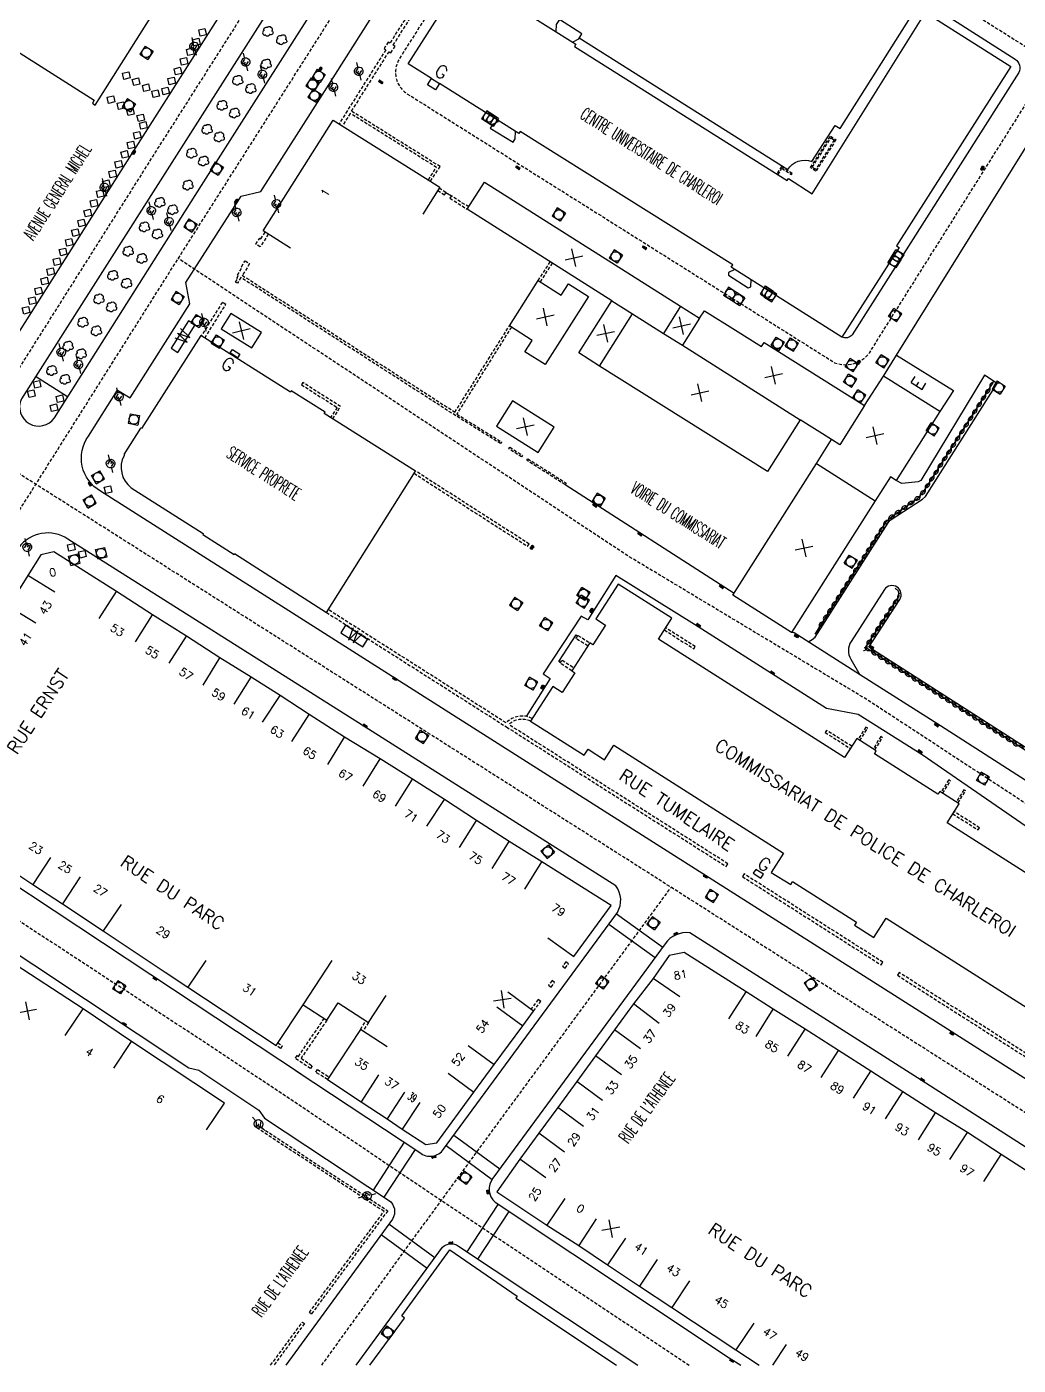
# Model space of a CAD drawing. Header units: millimetres. Extents: x 155000 to 156001, y 122000 to 123001.
# Drawn here: x 155752.4 to 155907.1, y 122000 to 122209 of the extents above; entities that cross this region are included whole.
import ezdxf
from ezdxf.enums import TextEntityAlignment as Align

# ---------------------------------------------------------------- set-up
doc = ezdxf.new("R2010")
doc.units = ezdxf.units.MM
doc.linetypes.add('DASHED', pattern=[0.75, 0.5, -0.25])
doc.layers.get('0').update_dxf_attribs({"linetype": 'CONTINUOUS'})
for name, color, linetype in [('W0001', 6, 'DASHED'), ('W0008', 7, 'CONTINUOUS'), ('W0100', 7, 'CONTINUOUS'), ('W0112', 1, 'DASHED'), ('W0300', 7, 'CONTINUOUS'), ('W0310', 3, 'CONTINUOUS'), ('W0334', 7, 'CONTINUOUS'), ('W0400', 7, 'CONTINUOUS'), ('W0420', 7, 'CONTINUOUS'), ('W0471', 7, 'CONTINUOUS'), ('W0984', 7, 'CONTINUOUS'), ('W0989', 7, 'CONTINUOUS'), ('W0991', 7, 'CONTINUOUS'), ('W1102', 7, 'CONTINUOUS')]:
    doc.layers.add(name, color=color, linetype=linetype)
doc.styles.get("Standard").update_dxf_attribs({"font": 'romans.shx', "width": 0.85})

# ---------------------------------------------------------------- blocks, each defined once
blk = doc.blocks.new('T471')
for p, q in [((-0.333334, 0.333334), (-0.333334, -0.333334)), ((-0.333334, 0.333334), (0.333334, 0.333334)), ((-0.333334, 0), (0, 0)), ((0.500001, 0.500001), (1.000002, 1.000002)), ((-0.500001, -0.500001), (-1.000002, -1.000002)), ((-0.333334, -0.333334), (0.333334, -0.333334))]:
    blk.add_line(p, q)
blk.add_ellipse((0, 0), major_axis=(0.471405, 0.471405), ratio=1, start_param=5.4977871438, end_param=11.780972451)
blk = doc.blocks.new('T400')
for p, q in [((-0.15, 0.3), (0.15, 0.3)), ((-0.15, -0.25), (-0.15, 0.3)), ((-0.15, 0.15), (0.15, 0.15)), ((-0.15, 0), (0.15, 0)), ((0.15, 0.3), (0.15, -0.25)), ((-0.15, -0.15), (0.15, -0.15)), ((-0.15, -0.25), (-0.15, -0.3)), ((-0.15, -0.3), (0.15, -0.3)), ((0.15, -0.3), (0.15, -0.25))]:
    blk.add_line(p, q)
blk = doc.blocks.new('T420')
for p, q in [((0.75, 0.75), (-0.75, 0.75)), ((-0.75, 0.75), (-0.75, -0.75)), ((0.75, 0.75), (0.75, -0.75)), ((0.75, -0.75), (-0.75, -0.75))]:
    blk.add_line(p, q)
blk.add_ellipse((0, 0), major_axis=(-0.53, 0.53), ratio=1, start_param=3.926991, end_param=10.210176)
blk = doc.blocks.new('t112o')
at = {"color": 0, "linetype": 'Continuous'}
for p, q in [((-0.5, 0.5), (0.5, 0.5)), ((-0.5, -0.5), (-0.5, 0.5)), ((0.5, 0.5), (0.5, -0.5)), ((0.5, -0.5), (-0.5, -0.5))]:
    blk.add_line(p, q, dxfattribs=at)
blk = doc.blocks.new('t991o')
at = {"color": 0, "linetype": 'Continuous'}
for p, q in [((-1, 1), (1, -1)), ((-1, -1), (1, 1))]:
    blk.add_line(p, q, dxfattribs=at)
blk = doc.blocks.new('t310o')
at = {"color": 0, "linetype": 'Continuous'}
for centre, start, end in [((-0.5, 0.38), 216.8699, 323.1304), ((0.5, -0.37), 36.8699, 143.1303)]:
    blk.add_arc(centre, 0.625, start, end, dxfattribs=at)
blk = doc.blocks.new('T300')
for p, q in [((-0.8, 0.51), (-0.86, 0.34)), ((-0.86, 0.34), (-0.86, 0.17)), ((-0.86, 0.17), (-0.74, 0.06)), ((-0.69, 0.63), (-0.8, 0.51)), ((-0.8, -0.06), (-0.74, 0.06)), ((-0.74, 0.06), (-0.69, 0.11)), ((-0.57, 0.69), (-0.69, 0.63)), ((-0.46, 0.69), (-0.57, 0.69)), ((-0.29, 0.63), (-0.46, 0.69)), ((-0.29, 0.63), (-0.17, 0.74)), ((-0.23, 0.57), (-0.29, 0.63)), ((-0.17, 0.74), (-0.06, 0.8)), ((-0.06, 0.8), (0.06, 0.8)), ((0.06, 0.8), (0.23, 0.74)), ((0.23, 0.74), (0.34, 0.63)), ((0.34, 0.63), (0.4, 0.51)), ((0.46, 0.46), (0.34, 0.46)), ((0.4, 0.51), (0.4, 0.46)), ((0.57, 0.4), (0.46, 0.46)), ((0.57, 0.4), (0.69, 0.29)), ((0.69, 0.29), (0.74, 0.17)), ((0.74, 0.06), (0.69, -0.17)), ((0.74, 0.17), (0.74, 0.06)), ((-0.8, -0.17), (-0.8, -0.06)), ((-0.8, -0.23), (-0.8, -0.17)), ((-0.74, -0.34), (-0.8, -0.23)), ((-0.69, -0.4), (-0.74, -0.34)), ((-0.51, -0.46), (-0.69, -0.4)), ((-0.4, -0.46), (-0.51, -0.46)), ((-0.4, -0.46), (-0.34, -0.46)), ((-0.34, -0.46), (-0.34, -0.4)), ((-0.34, -0.51), (-0.34, -0.46)), ((-0.29, -0.63), (-0.34, -0.51)), ((-0.17, -0.74), (-0.29, -0.63)), ((-0.06, -0.8), (-0.17, -0.74)), ((0.06, -0.8), (-0.06, -0.8)), ((0.17, -0.74), (0.06, -0.8)), ((0.23, -0.69), (0.17, -0.74)), ((0.29, -0.46), (0.23, -0.46)), ((0.29, -0.63), (0.23, -0.69)), ((0.46, -0.4), (0.29, -0.46)), ((0.34, -0.51), (0.29, -0.63)), ((0.34, -0.51), (0.34, -0.46)), ((0.57, -0.34), (0.46, -0.4)), ((0.63, -0.29), (0.57, -0.34)), ((0.69, -0.17), (0.63, -0.29))]:
    blk.add_line(p, q)

msp = doc.modelspace()

# ---------------------------------------------------------------- linework, layer by layer
at = {"layer": 'W0001', "flags": 128}
for points in [[(155652.14, 122000), (155706.78, 122085.99), (155718.31, 122103.65), (155743.79, 122143.94), (155772.47, 122189.41), (155796.35, 122227.01), (155840.57, 122296.72), (155881.98, 122361.97)], [(155666.24, 122000), (155716.85, 122079.69), (155728.1, 122096.86), (155753.78, 122137.55), (155774.64, 122170.66), (155819.67, 122241.56), (155839.41, 122272.66), (155891.96, 122355.57)], [(155426.9, 122282.41), (155434.2, 122278.33), (155460.36, 122261.16), (155486.94, 122243.68), (155498.74, 122235.77), (155521.62, 122220.74), (155552.77, 122200.26), (155577.95, 122183.5), (155604.38, 122166.05), (155629.91, 122149.13), (155673.53, 122120.35), (155691.83, 122108.27), (155704.97, 122099.65), (155730.49, 122082.95), (155781.52, 122049.55), (155792.91, 122041.98), (155825.2, 122020.29), (155855.75, 122000)], [(155798.4, 122000), (155811.28, 122017.8), (155822.59, 122033.28), (155852.93, 122074.62)]]:
    msp.add_lwpolyline(points, dxfattribs=at)
for points in [[(155956.23, 122009.76), (155929.12, 122026.1), (155893.12, 122049.03), (155847.21, 122078.26), (155807.07, 122103.75), (155753.78, 122137.55), (155718.4, 122160.17), (155659.18, 122197.79), (155629.28, 122216.91), (155606.88, 122231.1), (155582.23, 122246.77), (155553.65, 122265.02), (155527.92, 122281.5), (155515.63, 122289.32), (155494.32, 122302.91, 0.05863), (155483.09, 122304.89), (155463.2, 122306.04), (155447.41, 122307), (155443.13, 122308.41)], [(155920.82, 122000), (155935.08, 122022.51), (155954.48, 122053.01, -0.41368), (155968.79, 122056.21), (155946.61, 122070.26, -0.182359), (155934.82, 122091.34), (155933.41, 122100.71), (155922.14, 122174.28), (155920.35, 122185.93, 0.141257), (155912.31, 122203.31), (155870.04, 122229.92), (155849.64, 122242.7), (155835.1, 122251.78), (155818.67, 122262.2)], [(155946.61, 122070.26, -0.170697), (155927.78, 122074.91), (155917.59, 122081.58), (155883.56, 122103.89), (155846.25, 122126.33), (155776, 122172.81)]]:
    msp.add_lwpolyline(points, format="xyb", dxfattribs=at)
msp.add_lwpolyline([(155880.3, 122292.34), (155873.84, 122296.57, 0.337821), (155868.76, 122296.21), (155858.92, 122280.59, 0.414214), (155859.93, 122275.14), (155869.71, 122269.02, -0.414214), (155870.99, 122263.48), (155855.64, 122238.94), (155840.27, 122214.41, -0.414214), (155834.71, 122213.14), (155824.94, 122219.26, 0.414214), (155819.39, 122218), (155810.53, 122204.05, 0.414214), (155811.8, 122198.5), (155869.02, 122162.49), (155878.43, 122156.55, 0.391667), (155884.39, 122158.92), (155910.19, 122199.97), (155932.21, 122234.62), (155937.94, 122243.62, 0.338856), (155936.95, 122255.2)], format="xyb", close=True, dxfattribs=at)
at = {"layer": 'W0008'}
for points in [[(155685.06, 122357.29), (155683.73, 122356.69), (155670.15, 122335.31), (155652.48, 122307.62), (155622.51, 122260.69), (155608.64, 122238.99, 0.437363), (155609.32, 122234.95), (155623.12, 122226.16), (155640.63, 122215.21), (155661.61, 122201.61), (155675.48, 122192.8), (155717.25, 122166.3), (155738.4, 122152.67, 0.42811), (155746.86, 122154.61), (155768.72, 122189.08), (155793.83, 122228.62), (155808.89, 122252.4), (155823.99, 122276.19, 0.405561), (155822.99, 122280.33), (155815.43, 122285.12), (155815.57, 122285.35), (155796.65, 122297.28), (155767.01, 122316.02), (155766.72, 122315.56)], [(155838.6, 122207.27), (155871.12, 122186.7, -0.371288), (155874.89, 122187.94), (155878.52, 122193.58), (155879.3, 122193.1), (155891.24, 122211.97, -0.362736), (155893.38, 122212.37), (155906.63, 122203.93, -0.379745), (155907.18, 122201.84), (155881.18, 122160.91, -0.350578), (155879.58, 122160.55)], [(155888.09, 122157.7), (155911.08, 122194.69), (155910.93, 122194.77), (155911.15, 122195.23, -0.061192), (155915.01, 122191.74), (155916.64, 122189.68, -0.152894), (155918.19, 122185.65), (155917.72, 122185.53), (155924.14, 122143.76), (155930.79, 122100.31), (155932.17, 122090.93, -0.213305), (155930.2, 122085.33, -0.368489), (155919.38, 122084.18), (155894.96, 122099.84), (155882.31, 122107.87), (155872.15, 122114.35), (155871.71, 122114.41)], [(155969.51, 122063.9), (155958.08, 122045.86), (155946.59, 122027.73, -0.353999), (155936.62, 122026.31), (155931.05, 122029.78), (155931.21, 122030.05), (155894.89, 122053.2), (155849.59, 122082), (155809.4, 122107.55), (155763.86, 122136.51, -0.44286), (155761.98, 122145.08)], [(155794.4, 122045.99), (155813.7, 122033.2, 0.441171), (155817.42, 122033.75), (155844.54, 122070.71, 0.306597), (155844.3, 122074.85), (155804.73, 122099.95), (155758.8, 122129.01, 0.397266), (155751.11, 122127.68), (155747.65, 122122.26), (155748.14, 122119.04), (155736.44, 122100.52), (155733.67, 122100.01), (155730.08, 122094.38, 0.486156), (155732.75, 122085.76), (155733.95, 122086.02), (155771.72, 122061), (155795.22, 122045.44)], [(155672.26, 122000), (155689.62, 122027.3), (155717.68, 122071.43), (155717.04, 122074.38), (155719.66, 122078.54, -0.460997), (155728.24, 122080.14), (155729.21, 122078.61), (155777.67, 122046.42), (155779.23, 122046.1), (155788.6, 122039.85), (155789.49, 122038.57), (155808.83, 122025.77, -0.409574), (155809.42, 122022.81), (155792.78, 122000)], [(155855.83, 122067.52, 0.27361), (155851.99, 122065.82), (155825.12, 122029.2, 0.410097), (155825.45, 122025.45), (155862, 122001.18), (155863.8, 122000)], [(155928.99, 122000), (155934.96, 122009.44, 0.374735), (155932.55, 122018.99), (155915.93, 122029.6), (155915.72, 122029.26), (155891.36, 122044.86), (155855.83, 122067.52)], [(155803.75, 122000), (155817.25, 122018.44, -0.364219), (155819.72, 122018.6), (155847.71, 122000)]]:
    msp.add_lwpolyline(points, format="xyb", dxfattribs=at)
for points in [[(155761.99, 122145.07), (155766.52, 122152.27), (155768.5, 122151.04), (155777.83, 122165.75), (155777.17, 122169.05), (155785.84, 122182.57), (155788.92, 122183.28), (155799.19, 122199.45), (155821.22, 122234.22), (155820.76, 122237.72), (155840.84, 122269.26), (155843.88, 122269.89), (155863.36, 122300.64), (155875.26, 122319.38), (155892.43, 122346.37), (155891.66, 122349.46), (155894.48, 122353.94)], [(155836.37, 122137.51), (155862.78, 122120.56)], [(155922.9, 122042.45), (155926.64, 122048.26), (155927.4, 122047.79), (155933.29, 122056.97), (155932.51, 122057.48), (155936.93, 122064.41), (155892.1, 122095.33), (155882.12, 122101.62), (155877.19, 122102.54), (155856.57, 122115.64), (155844.32, 122123.3), (155839.95, 122116.39), (155838.9, 122116.99), (155832.98, 122107.94), (155834.06, 122107.25), (155830.3, 122101.31)]]:
    msp.add_lwpolyline(points, dxfattribs=at)
msp.add_lwpolyline([(155756.68, 122147.96), (155779.66, 122184.19), (155797.51, 122212.31), (155822.44, 122251.44, 0.921871), (155817.41, 122254.58), (155798.83, 122225.34), (155775, 122187.81), (155751.55, 122150.9, 0.935668)], format="xyb", close=True, dxfattribs=at)
at = {"layer": 'W0100'}
for points in [[(155735.88, 122214.7), (155762.91, 122197.55), (155762.6, 122197.06), (155763.04, 122196.76), (155771.63, 122210.36), (155747.32, 122227.29), (155754.25, 122238.25), (155756.46, 122236.85), (155758.28, 122239.74), (155756.07, 122241.14), (155763.01, 122252.1), (155788.67, 122237.34), (155797.25, 122250.88), (155796.82, 122251.16), (155796.49, 122250.66), (155758.52, 122274.96), (155753.8, 122267.51), (155745.74, 122272.63)], [(155793.5, 122174.45), (155789.27, 122177.12), (155800.19, 122194.42), (155816.83, 122183.96), (155814.17, 122179.73)], [(155833.68, 122066.75), (155837.72, 122063.8), (155843.55, 122071.8), (155832.73, 122078.58), (155827.67, 122081.78), (155822.57, 122085.04), (155817.58, 122088.36), (155812.59, 122091.51), (155807.52, 122094.68), (155801.93, 122098.06), (155796.43, 122101.62), (155791.91, 122104.6), (155787.39, 122107.44), (155782.52, 122110.45), (155777.31, 122113.84), (155772.01, 122117.2), (155766.35, 122120.8), (155756.57, 122127.01), (155754.56, 122126.54), (155752.52, 122123.34), (155749.53, 122118.48)], [(155925.03, 122066.21), (155896, 122084.71), (155897.89, 122087.67), (155894.85, 122089.61), (155894.57, 122089.17), (155884.64, 122095.49), (155884.92, 122095.93), (155881.89, 122097.87), (155879.99, 122094.89), (155850.97, 122113.39), (155853.04, 122116.63), (155844.66, 122121.97), (155841.19, 122116.53), (155842.68, 122115.58), (155840.71, 122112.5), (155840.22, 122112.81), (155837.44, 122108.43), (155837.92, 122108.13), (155835.94, 122105.03), (155834.47, 122105.97), (155830.99, 122100.56), (155839.35, 122095.24), (155839.96, 122096.19), (155842.53, 122094.55), (155843.99, 122096.84), (155870.48, 122079.98), (155868.55, 122076.95), (155871.6, 122075.05), (155871.89, 122075.51), (155881.83, 122069.18), (155881.54, 122068.72), (155884.58, 122066.81), (155886.48, 122069.79), (155913.07, 122052.87)], [(155748.78, 122078.07), (155753.33, 122075.09), (155757.96, 122072.07), (155764.29, 122067.81), (155773.96, 122061.38), (155777.52, 122059.01), (155791.28, 122049.94), (155795.5, 122056.29), (155799.19, 122053.88), (155800.98, 122056.61), (155805.7, 122053.53), (155808.43, 122057.72)], [(155780.44, 122036.75), (155783.2, 122040.91), (155768.73, 122050.53), (155761.15, 122055.63), (155749.38, 122063.38), (155743.69, 122067.15), (155740.93, 122062.98)], [(155925.2, 122019.55), (155904.45, 122032.88), (155899.18, 122036.33), (155894.16, 122039.42), (155889.11, 122042.7), (155884.08, 122045.9), (155879.03, 122049.13), (155873.83, 122052.47), (155868.87, 122055.58), (155864.62, 122058.3), (155854.98, 122064.45), (155852.64, 122064), (155850.14, 122060.38), (155847.08, 122056.41), (155844.1, 122052.35), (155841.15, 122048.31), (155838.19, 122044.29), (155835.22, 122040.25), (155832.26, 122036.23), (155829.31, 122032.19), (155825.73, 122027.1), (155833.55, 122021.89), (155838.51, 122018.67), (155843, 122015.67), (155847.98, 122012.33), (155853.04, 122009), (155863.05, 122002.39), (155866.68, 122000)], [(155808.62, 122049.7), (155804.44, 122052.45), (155799.29, 122044.6), (155804.54, 122041.15), (155808.6, 122038.46), (155810.96, 122036.88), (155814.62, 122034.47), (155816.38, 122034.75), (155822.14, 122042.65), (155825.31, 122046.96), (155829.76, 122053.02), (155831.45, 122055.29), (155827.43, 122058.27)], [(155805.92, 122000), (155811.34, 122007.36), (155810.88, 122007.7), (155818.37, 122018.02), (155828.89, 122010.81), (155828.67, 122010.48), (155844.39, 122000)]]:
    msp.add_lwpolyline(points, dxfattribs=at)
for points in [[(155862.32, 122171.46), (155862.55, 122171.83), (155829.38, 122192.66), (155829.17, 122192.32), (155816.77, 122200.12), (155816.15, 122199.13), (155814.91, 122199.94), (155815.52, 122200.9), (155811.89, 122203.19), (155820.76, 122217.14), (155838.04, 122206.27), (155837.83, 122205.93), (155871.06, 122184.99), (155871.25, 122185.29), (155874.95, 122182.92), (155892.6, 122211.23), (155905.92, 122202.79), (155888.12, 122174.79), (155888.5, 122174.55), (155879.58, 122160.55)], [(155896.97, 122152.19), (155894.85, 122148.93), (155888.07, 122138.16), (155887.14, 122138.74), (155884.77, 122135), (155871.71, 122114.41), (155862.57, 122120.22), (155875.59, 122140.81), (155877.95, 122144.55), (155873.07, 122147.64), (155867.97, 122139.58), (155841.76, 122156.02), (155838.53, 122158.08), (155843.68, 122166.23), (155821.12, 122180.5), (155823.79, 122184.72), (155854.4, 122165.36), (155857.37, 122163.48), (155858.11, 122164.65), (155862.99, 122161.62), (155867.05, 122159.05), (155867.47, 122159.72), (155883.13, 122149.85), (155886.08, 122154.43), (155888.09, 122157.7)], [(155835.76, 122167.1), (155836.89, 122168.88), (155840.02, 122166.89), (155833.25, 122156.25), (155830.12, 122158.24), (155831.25, 122160.02), (155827.69, 122162.29), (155832.19, 122169.37)], [(155775.93, 122158.16), (155778.64, 122162.45), (155777.59, 122163.1), (155774.88, 122158.81)], [(155782.73, 122161.81), (155787.48, 122158.85), (155789, 122161.27), (155784.24, 122164.24)], [(155784.48, 122158.61), (155785.64, 122157.87), (155785.27, 122157.32), (155784.11, 122158.06)], [(155825.69, 122146.64), (155832.16, 122142.54), (155834.66, 122146.48), (155828.19, 122150.58)], [(155802.12, 122115.54), (155801.38, 122114.36), (155804.82, 122112.16), (155805.55, 122113.33)], [(155865.74, 122076.83), (155866.93, 122076.07), (155867.32, 122076.67), (155866.13, 122077.43)]]:
    msp.add_lwpolyline(points, close=True, dxfattribs=at)
msp.add_lwpolyline([(155799.15, 122117.55), (155813.03, 122139.63), (155798.79, 122148.62), (155798.91, 122148.81), (155793.65, 122152.15), (155793.52, 122151.95), (155779.53, 122160.79), (155770.25, 122146.25), (155770.13, 122146.32), (155767.52, 122142.21), (155767.63, 122142.14), (155767.56, 122142.04, 0.373859), (155768.67, 122137.03), (155779.91, 122129.85), (155779.82, 122129.7), (155784.71, 122126.6), (155784.79, 122126.73), (155799.15, 122117.55)], format="xyb", dxfattribs=at)
at = {"layer": 'W0112'}
for points in [[(155825.89, 122231.28), (155824.91, 122231.99), (155824.2, 122231.02), (155824.42, 122230.86), (155817.18, 122219.37), (155816.89, 122219.55), (155816.26, 122218.52), (155816.54, 122218.35), (155809.04, 122206.44), (155808.76, 122206.61), (155808.12, 122205.6), (155808.4, 122205.42), (155801.1, 122193.84)], [(155815.38, 122184.87), (155816.87, 122187.16), (155803.06, 122195.82), (155808.9, 122205.1), (155809.18, 122204.92), (155809.84, 122205.97), (155809.56, 122206.14), (155817.03, 122218.01), (155817.34, 122217.81), (155818.02, 122218.86), (155817.77, 122219.01), (155824.96, 122230.4), (155825.19, 122230.26), (155825.36, 122230.51), (155826.05, 122230.04), (155826.58, 122230.81)], [(155815.04, 122185.08), (155816.31, 122187.04), (155802.85, 122195.48), (155801.61, 122193.52)], [(155869.61, 122185.91), (155870.2, 122186.9), (155871.73, 122185.93), (155871.84, 122186.1), (155870.13, 122187.18), (155869.44, 122186.01)], [(155816.5, 122183.43), (155817.55, 122182.77), (155817.78, 122183.13), (155816.72, 122183.79)], [(155821.34, 122180.86), (155818.64, 122182.58), (155818.41, 122182.22), (155821.12, 122180.5)], [(155790.06, 122176.62), (155788.81, 122174.64), (155788.11, 122175.06), (155788.72, 122175.99), (155788.89, 122175.87), (155789.58, 122176.93)], [(155827.99, 122162.09), (155819.47, 122148.52), (155826.48, 122144.16), (155826.32, 122143.91), (155819.31, 122148.27), (155785.79, 122169.85), (155785.23, 122168.96), (155784.96, 122169.13), (155785.29, 122169.69), (155785.17, 122169.76), (155785.38, 122170.11), (155785.25, 122170.19), (155786, 122171.44), (155785.86, 122171.54), (155786.45, 122172.45), (155787.15, 122172.01), (155786, 122170.19), (155819.19, 122148.82), (155827.69, 122162.29)], [(155780.15, 122160.4), (155783.43, 122165.64), (155782.89, 122165.98), (155779.61, 122160.74)], [(155800.13, 122147.78), (155801.34, 122149.7), (155795.43, 122153.44), (155795.22, 122153.11), (155800.79, 122149.57), (155799.79, 122147.99)], [(155812.8, 122139.27), (155830.52, 122127.88), (155830.78, 122128.23), (155813.03, 122139.63)], [(155851.88, 122114.81), (155856.47, 122111.87), (155856.68, 122112.21), (155852.09, 122115.15)], [(155839.91, 122112.32), (155838.08, 122113.49), (155838.39, 122113.96), (155840.22, 122112.8)], [(155837.44, 122108.44), (155835.59, 122109.62), (155835.9, 122110.1), (155837.75, 122108.92)], [(155881.11, 122096.65), (155877.19, 122099.13), (155876.98, 122098.79), (155880.9, 122096.31)], [(155882.37, 122097.56), (155883.6, 122099.48), (155883.32, 122099.63), (155882.11, 122097.73)], [(155884.71, 122096.07), (155885.93, 122097.99), (155885.66, 122098.16), (155884.44, 122096.24)], [(155895.31, 122089.31), (155896.52, 122091.2), (155896.24, 122091.39), (155895.03, 122089.49)], [(155897.69, 122087.79), (155898.9, 122089.68), (155898.63, 122089.86), (155897.41, 122087.97)], [(155896.89, 122086.1), (155900.84, 122083.59), (155901.06, 122083.93), (155897.1, 122086.44)], [(155831.45, 122055.29), (155832.58, 122056.81), (155832.18, 122057.11), (155831.05, 122055.59)], [(155799.19, 122053.88), (155795.17, 122047.93), (155796.93, 122046.74), (155796.65, 122046.32), (155794.28, 122047.93), (155794.56, 122048.34), (155794.76, 122048.2), (155798.78, 122054.15)], [(155791.56, 122050.35), (155792.25, 122049.89), (155791.97, 122049.47), (155791.28, 122049.94)], [(155799.29, 122044.6), (155797.47, 122045.77), (155797.74, 122046.19), (155799.56, 122045.01)], [(155790.43, 122000), (155795.39, 122006.74), (155795.71, 122006.51), (155790.93, 122000)]]:
    msp.add_lwpolyline(points, dxfattribs=at)
for points in [[(155874.69, 122187), (155877.8, 122191.94), (155878.65, 122191.38), (155875.53, 122186.44)], [(155874.96, 122187.06), (155877.86, 122191.66), (155878.38, 122191.32), (155875.47, 122186.72)], [(155827.76, 122143.34), (155829.74, 122142.08), (155829.58, 122141.83), (155827.6, 122143.09)], [(155836.37, 122137.51), (155830.4, 122141.3), (155830.56, 122141.55), (155836.53, 122137.76)], [(155864.06, 122076.29), (155885.73, 122062.5), (155885.99, 122062.92), (155864.33, 122076.71)], [(155836.5, 122062.99), (155835.98, 122062.29), (155836.39, 122061.99), (155836.9, 122062.69)], [(155834.35, 122060.07), (155833.81, 122059.33), (155834.21, 122059.03), (155834.75, 122059.77)], [(155788.35, 122037.5), (155808.69, 122024.12), (155796.79, 122007.99), (155796.47, 122008.23), (155808.12, 122024.02), (155788.13, 122037.16)]]:
    msp.add_lwpolyline(points, close=True, dxfattribs=at)
at = {"layer": 'W0112', "flags": 128}
for points in [[(155832.19, 122169.37), (155834.06, 122172.32)], [(155832.53, 122169.16), (155834.39, 122172.1)], [(155804.44, 122052.45), (155805.31, 122053.78)], [(155805.7, 122053.53), (155804.82, 122052.19)]]:
    msp.add_lwpolyline(points, dxfattribs=at)
at = {"layer": 'W0112'}
for points in [[(155799.15, 122117.55), (155827.25, 122099.66), (155861.53, 122077.88), (155861.79, 122078.3), (155827.59, 122100.04, -0.310883), (155830.99, 122100.56)], [(155831.26, 122100.99, 0.325499), (155827.16, 122100.31), (155799.42, 122117.98)], [(155921.82, 122042.73, -0.374997), (155922.9, 122039.4), (155888.51, 122061.32), (155888.24, 122060.9), (155922.66, 122038.96), (155932.88, 122032.45, 0.208039), (155936.21, 122033.78), (155952, 122058.71), (155950.51, 122063.72), (155951.07, 122064.56), (155950.24, 122065.12), (155949.67, 122064.28), (155950.09, 122064), (155949.96, 122063.8), (155951.44, 122058.77), (155935.82, 122034.1, -0.195909), (155933.03, 122032.95), (155923.32, 122039.13, 0.381245), (155922.09, 122043.15)]]:
    msp.add_lwpolyline(points, format="xyb", dxfattribs=at)
at = {"layer": 'W0310'}
for points in [[(155875.38, 122114.18), (155886.5, 122131.68), (155887.33, 122132.49), (155891.43, 122135.4), (155892.33, 122136.39), (155903.24, 122153.49)], [(155925.23, 122083.71), (155922.96, 122086.54), (155883.26, 122112.09), (155888.53, 122120.08), (155888.42, 122120.85), (155887.89, 122121.36)]]:
    msp.add_lwpolyline(points, dxfattribs=at)
at = {"layer": 'W0334'}
for points in [[(155837.53, 122206.59), (155838.51, 122207.12), (155838.99, 122207.92), (155835.49, 122210.12), (155834.99, 122209.35), (155834.94, 122208.23)], [(155826.05, 122194.28), (155825.05, 122193.71), (155824.7, 122193.19), (155828.3, 122190.96), (155828.61, 122191.51), (155828.66, 122192.63)], [(155862.88, 122171.11), (155861.86, 122170.61), (155861.89, 122170.19), (155864.95, 122168.21), (155865.37, 122168.37), (155865.43, 122169.5)], [(155874.43, 122112.99), (155874.96, 122113.31), (155875.39, 122113.68), (155886.78, 122131.56), (155887.12, 122131.94), (155892.18, 122135.23), (155892.6, 122135.65), (155903.82, 122153.32), (155901.81, 122154.59), (155891.87, 122138.17), (155891.47, 122137.92), (155888.94, 122137.67), (155888.07, 122138.16)], [(155758.75, 122151.22), (155753.75, 122154.38)], [(155835.67, 122109.74), (155835.41, 122109.91), (155838.09, 122114.05), (155838.34, 122113.89)], [(155843.2, 122068.88), (155850.42, 122063.69)], [(155844.39, 122070.51), (155851.61, 122065.3)], [(155818.99, 122035.9), (155826.19, 122030.66)], [(155811.27, 122034.81), (155806.43, 122027.36)], [(155812.97, 122033.68), (155808.1, 122026.26)], [(155817.81, 122034.29), (155824.98, 122029.02)], [(155821.09, 122017.69), (155825.95, 122025.12)], [(155822.76, 122016.58), (155827.65, 122024)], [(155808.88, 122022.06), (155816.07, 122016.82)], [(155807.69, 122020.43), (155814.86, 122015.18)]]:
    msp.add_lwpolyline(points, dxfattribs=at)
at = {"layer": 'W0334', "flags": 128}
msp.add_lwpolyline([(155817.78, 122183.13), (155818.64, 122182.58)], dxfattribs=at)
at = {"layer": 'W0334'}
msp.add_lwpolyline([(155925.9, 122082.91, 0.138987), (155923.09, 122086.93), (155883.8, 122112.1), (155888.6, 122119.55, 0.98744), (155886.21, 122121.12), (155881.01, 122113.02, 0.282765), (155880.97, 122110.23), (155882.38, 122107.83)], format="xyb", dxfattribs=at)
at = {"layer": 'W1102'}
for p, q in [((155756.77, 122120.72), (155752.52, 122123.34)), ((155763.67, 122116.58), (155766.35, 122120.8)), ((155753.79, 122115.86), (155749.53, 122118.48)), ((155769.33, 122112.98), (155772.01, 122117.2)), ((155774.58, 122109.65), (155777.31, 122113.84)), ((155779.89, 122106.19), (155782.52, 122110.45)), ((155784.72, 122103.22), (155787.39, 122107.44)), ((155789.16, 122100.42), (155791.91, 122104.6)), ((155793.71, 122097.42), (155796.43, 122101.62)), ((155799.35, 122093.78), (155801.93, 122098.06)), ((155804.87, 122090.44), (155807.52, 122094.68)), ((155809.92, 122087.29), (155812.59, 122091.51)), ((155814.81, 122084.2), (155817.58, 122088.36)), ((155819.88, 122080.83), (155822.57, 122085.04)), ((155824.99, 122077.56), (155827.67, 122081.78)), ((155756.07, 122079.27), (155753.33, 122075.09)), ((155830.09, 122074.36), (155832.73, 122078.58)), ((155760.69, 122076.26), (155757.96, 122072.07)), ((155767.08, 122071.96), (155764.29, 122067.81)), ((155780.29, 122063.18), (155777.52, 122059.01)), ((155854.26, 122057.54), (155850.14, 122060.38)), ((155851.05, 122053.36), (155847.08, 122056.41)), ((155861.92, 122054.09), (155864.62, 122058.3)), ((155758.36, 122051.48), (155761.15, 122055.63)), ((155825.74, 122055.98), (155829.76, 122053.02)), ((155866.22, 122051.34), (155868.87, 122055.58)), ((155848.13, 122049.39), (155844.1, 122052.35)), ((155871.12, 122048.27), (155873.83, 122052.47)), ((155765.96, 122046.37), (155768.73, 122050.53)), ((155821.27, 122049.92), (155825.31, 122046.96)), ((155845.18, 122045.36), (155841.15, 122048.31)), ((155876.33, 122044.92), (155879.03, 122049.13)), ((155881.39, 122041.68), (155884.08, 122045.9)), ((155807.28, 122045.33), (155804.54, 122041.15)), ((155818.11, 122045.6), (155822.14, 122042.65)), ((155842.22, 122041.33), (155838.19, 122044.29)), ((155811.34, 122042.64), (155808.6, 122038.46)), ((155886.39, 122038.5), (155889.11, 122042.7)), ((155813.73, 122041.04), (155810.96, 122036.88)), ((155839.26, 122037.3), (155835.22, 122040.25)), ((155891.54, 122035.17), (155894.16, 122039.42)), ((155836.29, 122033.26), (155832.26, 122036.23)), ((155896.44, 122032.15), (155899.18, 122036.33)), ((155833.35, 122029.24), (155829.31, 122032.19)), ((155901.75, 122028.67), (155904.45, 122032.88)), ((155836.33, 122026.05), (155833.55, 122021.89)), ((155841.23, 122022.87), (155838.51, 122018.67)), ((155845.78, 122019.82), (155843, 122015.67)), ((155850.76, 122016.49), (155847.98, 122012.33)), ((155855.79, 122013.18), (155853.04, 122009)), ((155865.81, 122006.56), (155863.05, 122002.39)), ((155870.87, 122003.23), (155868.74, 122000))]:
    msp.add_line(p, q, dxfattribs=at)
at = {"layer": 'W1102', "flags": 128}
for points in [[(155815.52, 122200.9), (155816.77, 122200.12)], [(155843.68, 122166.23), (155846.92, 122164.18), (155851.73, 122161.13), (155854.69, 122159.26), (155873.07, 122147.64)], [(155854.4, 122165.36), (155851.73, 122161.13)], [(155841.76, 122156.02), (155846.92, 122164.18)], [(155857.37, 122163.48), (155854.69, 122159.26)], [(155894.85, 122148.93), (155886.08, 122154.43)], [(155883.13, 122149.85), (155879.26, 122143.72), (155877.95, 122144.55)], [(155875.59, 122140.81), (155884.77, 122135)], [(155795.5, 122056.29), (155800.02, 122063.21)]]:
    msp.add_lwpolyline(points, dxfattribs=at)

# ---------------------------------------------------------------- block references
at = {"layer": 'W0112'}
for p, rotation in [((155778.84, 122206.6), 12.57943208220039), ((155779.8, 122208.14), 12.57943208220039), ((155777.87, 122205.09), 12.57943208220039), ((155775.95, 122202.07), 12.57943208220039), ((155776.91, 122203.6), 12.57943208220039), ((155767.92, 122201.38), 12.57943208220039), ((155769.43, 122200.41), 12.57943208220039), ((155774.99, 122200.55), 12.57943208220039), ((155771, 122199.47), 12.57943208220039), ((155772.46, 122198.54), 12.57943208220039), ((155774.02, 122198.99), 12.57943208220039), ((155765.52, 122197.64), 12.57943208220039), ((155767.06, 122196.68), 12.57943208220039), ((155768.55, 122195.72), 12.57943208220039), ((155770.16, 122194.78), 12.57943208220039), ((155769.6, 122192.07), 12.57943208220039), ((155770.57, 122193.59), 12.57943208220039), ((155768.64, 122190.55), 12.57943208220039), ((155766.72, 122187.54), 12.57943208220039), ((155767.67, 122189.06), 12.57943208220039), ((155765.76, 122186.02), 12.57943208220039), ((155764.8, 122184.48), 12.57943208220039), ((155762.86, 122181.43), 12.57943208220039), ((155763.83, 122182.95), 12.57943208220039), ((155761.89, 122179.9), 12.57943208220039), ((155760.92, 122178.38), 12.57943208220039), ((155758.99, 122175.35), 12.57943208220039), ((155759.97, 122176.87), 12.57943208220039), ((155758.04, 122173.85), 12.57943208220039), ((155756.11, 122170.78), 12.57943208220039), ((155757.08, 122172.31), 12.57943208220039), ((155755.16, 122169.28), 12.57943208220039), ((155754.2, 122167.76), 12.57943208220039), ((155752.27, 122164.74), 12.57943208220039), ((155753.24, 122166.24), 12.57943208220039), ((155753.99, 122153.17), 102.720419931389), ((155753.1, 122151.71), 102.720419931389), ((155757.56, 122150.91), 102.720419931389), ((155756.63, 122149.5), 102.720419931389), ((155765.06, 122136.73), 102.545101312998), ((155759.33, 122127.7), 102.545101312998), ((155761.06, 122126.64), 102.545101312998)]:
    msp.add_blockref('t112o', p, dxfattribs=dict(at, rotation=rotation))
at = {"layer": 'W0300'}
for p, rotation in [((155790.08, 122208.32), 57.59535302422039), ((155792.22, 122207.01), 57.59535302422039), ((155789.79, 122203.21), 57.59535302422039), ((155785.36, 122200.67), 57.59535302422039), ((155787.4, 122199.39), 57.59535302422039), ((155782.93, 122196.77), 57.59535302422039), ((155784.88, 122195.56), 57.59535302422039), ((155780.58, 122193.02), 57.59535302422039), ((155782.48, 122191.84), 57.59535302422039), ((155778.18, 122189.29), 57.59535302422039), ((155780.04, 122188.07), 57.59535302422039), ((155777.6, 122184.31), 57.61194911664129), ((155773.21, 122181.61), 57.61194911664129), ((155775.22, 122180.46), 57.61194911664129), ((155770.8, 122177.78), 57.61194911664129), ((155772.82, 122176.68), 57.61194911664129), ((155768.27, 122174), 57.61194911664129), ((155770.42, 122172.86), 57.61194911664129), ((155765.87, 122170.22), 57.61194911664129), ((155768, 122168.98), 57.61194911664129), ((155763.7, 122166.54), 57.61194911664129), ((155765.68, 122165.29), 57.61194911664129), ((155761.21, 122162.9), 57.61194911664129), ((155763.3, 122161.56), 57.61194911664129), ((155758.89, 122159.17), 57.61194911664129), ((155760.94, 122157.97), 57.61194911664129), ((155756.34, 122155.36), 57.61194911664129), ((155758.42, 122153.98), 57.61194911664129)]:
    msp.add_blockref('T300', p, dxfattribs=dict(at, rotation=rotation))
at = {"layer": 'W0310'}
for p, rotation in [((155902.01, 122151.56), 57.4544031331623), ((155902.68, 122152.61), 57.4544031331623), ((155900.66, 122149.45), 57.4544031331623), ((155901.34, 122150.5), 57.4544031331623), ((155899.32, 122147.34), 57.4544031331623), ((155899.99, 122148.39), 57.4544031331623), ((155897.97, 122145.23), 57.4544031331623), ((155898.65, 122146.29), 57.4544031331623), ((155896.63, 122143.13), 57.4544031331623), ((155897.3, 122144.18), 57.4544031331623), ((155895.96, 122142.07), 57.4544031331623), ((155894.61, 122139.97), 57.4544031331623), ((155895.28, 122141.02), 57.4544031331623), ((155893.27, 122137.86), 57.4544031331623), ((155893.94, 122138.91), 57.4544031331623), ((155890.88, 122135.01), 35.3107093453434), ((155891.82, 122135.83), 47.6808482111199), ((155892.59, 122136.8), 57.4544031331623), ((155888.84, 122133.57), 35.3107093453434), ((155889.86, 122134.29), 35.3107093453434), ((155886.11, 122131.06), 57.5764853357994), ((155886.87, 122132.04), 44.68725321724961), ((155887.82, 122132.84), 35.3107093453434), ((155884.77, 122128.95), 57.5764853357994), ((155885.44, 122130), 57.5764853357994), ((155883.43, 122126.84), 57.5764853357994), ((155884.1, 122127.89), 57.5764853357994), ((155882.09, 122124.73), 57.5764853357994), ((155882.76, 122125.78), 57.5764853357994), ((155880.75, 122122.62), 57.5764853357994), ((155881.42, 122123.67), 57.5764853357994), ((155879.41, 122120.51), 57.5764853357994), ((155880.08, 122121.56), 57.5764853357994), ((155878.07, 122118.4), 57.5764853357994), ((155878.74, 122119.45), 57.5764853357994), ((155887.62, 122118.69), 56.5722807957805), ((155888.3, 122119.73), 56.5722807957805), ((155876.72, 122116.29), 57.5764853357994), ((155877.39, 122117.34), 57.5764853357994), ((155886.24, 122116.6), 56.5722807957805), ((155886.93, 122117.65), 56.5722807957805), ((155876.05, 122115.23), 57.5764853357994), ((155884.86, 122114.52), 56.5722807957805), ((155885.55, 122115.56), 56.5722807957805), ((155883.48, 122112.43), 56.5722807957805), ((155884.17, 122113.47), 56.5722807957805), ((155883.97, 122111.63), 147.237309021483), ((155885.02, 122110.96), 147.237309021483), ((155886.07, 122110.28), 147.237309021483), ((155887.12, 122109.6), 147.237309021483), ((155888.17, 122108.93), 147.237309021483), ((155889.22, 122108.25), 147.237309021483), ((155890.27, 122107.58), 147.237309021483), ((155891.33, 122106.9), 147.237309021483), ((155892.38, 122106.22), 147.237309021483), ((155893.43, 122105.55), 147.237309021483), ((155894.48, 122104.87), 147.237309021483), ((155895.53, 122104.19), 147.237309021483), ((155896.58, 122103.52), 147.237309021483), ((155897.63, 122102.84), 147.237309021483), ((155898.68, 122102.16), 147.237309021483), ((155899.74, 122101.49), 147.237309021483), ((155900.79, 122100.81), 147.237309021483), ((155901.84, 122100.13), 147.237309021483), ((155902.89, 122099.46), 147.237309021483), ((155903.94, 122098.78), 147.237309021483), ((155904.99, 122098.11), 147.237309021483), ((155906.04, 122097.43), 147.237309021483), ((155907.09, 122096.75), 147.237309021483)]:
    msp.add_blockref('t310o', p, dxfattribs=dict(at, rotation=rotation))
at = {"layer": 'W0400'}
for p, rotation in [((155798.16, 122202.37), 147.587084309242), ((155807.59, 122200.4), 237.724685845818), ((155769.05, 122189.38), 147.6151907320303), ((155829.04, 122186.98), 57.81663313639502), ((155901.51, 122186.94), 328.1414655822896), ((155785.09, 122181.75), 147.3399802366336), ((155848.79, 122174.49), 57.81663313639502), ((155882.17, 122156.59), 327.52444061831), ((155762.25, 122137.6), 217.184434083277), ((155841.03, 122134.27), 57.58278264507405), ((155848.08, 122129.77), 57.58278264507405), ((155831.22, 122127.7), 142.4790119020678), ((155860.82, 122121.57), 57.58278264507405), ((155840.52, 122117.87), 327.675863246384), ((155857.16, 122115.55), 237.556933436353), ((155872.45, 122113.86), 238.092907703404), ((155884.22, 122112.12), 57.71903596652931), ((155809.77, 122107.19), 237.621148355641), ((155868.71, 122108.11), 237.556933436353), ((155832.83, 122105.93), 331.314685172281), ((155894.37, 122099.95), 57.57451116699502), ((155805.16, 122099.82), 237.621148355641), ((155891.77, 122095.82), 235.410115687045), ((155858.26, 122076.35), 237.550280203103), ((155853.67, 122067.35), 291.5919008506291), ((155772.41, 122060.37), 56.47624756384202), ((155767.6, 122053.25), 56.47624756384202), ((155896.73, 122051.81), 237.361158070588), ((155892.13, 122044.54), 237.361158070588), ((155815.88, 122032.53), 282.0148412193651), ((155824.36, 122027.08), 6.288485768020236), ((155818.58, 122019.1), 91.52478146735436), ((155862.41, 122000.72), 56.41442428056504)]:
    msp.add_blockref('T400', p, dxfattribs=dict(at, rotation=rotation))
at = {"layer": 'W0420'}
for p, rotation in [((155771.05, 122204.95), 57.57943208220039), ((155796.97, 122199.99), 57.58708430924199), ((155797.92, 122201.32), 57.58708430924199), ((155797.28, 122198.24), 57.58708430924199), ((155768.31, 122196.74), 57.57943208220039), ((155824.39, 122194.82), 326.931365419996), ((155824.95, 122194.48), 326.931365419996), ((155782.01, 122186.85), 57.61194911664129), ((155835.39, 122179.67), 327.816633136395), ((155777.9, 122177.97), 57.61194911664129), ((155844.28, 122173.12), 327.816633136395), ((155887.8, 122172.38), 237.52444061831), ((155888.24, 122173.15), 237.52444061831), ((155775.92, 122166.67), 57.59535302422039), ((155862.11, 122167.28), 327.4915205204671), ((155863.37, 122166.47), 327.4915205204671), ((155867.89, 122167.49), 147.669111329562), ((155868.41, 122167.08), 147.669111329562), ((155887.89, 122163.97), 237.52444061831), ((155779.02, 122163.06), 57.59535302422039), ((155782.19, 122159.84), 147.628049036636), ((155869.57, 122159.51), 147.669111329562), ((155871.78, 122159.37), 147.669111329562), ((155881.1, 122156.15), 237.52444061831), ((155885.91, 122156.74), 237.52444061831), ((155880.85, 122153.72), 237.52444061831), ((155904.04, 122152.66), 57.5685882020111), ((155882.27, 122151.25), 237.52444061831), ((155769.08, 122147.69), 79.4111870493108), ((155893.74, 122146.1), 236.931014993736), ((155763.49, 122138.66), 210.227266466456), ((155762.19, 122134.88), 210.227266466456), ((155841.62, 122135.14), 327.582782645074), ((155764, 122126.81), 193.292718227226), ((155759.8, 122125.78), 193.292718227226), ((155880.96, 122125.48), 147.962949698078), ((155839.24, 122120.43), 237.675863246384), ((155828.74, 122118.89), 57.40538918677611), ((155839.13, 122119.21), 237.675863246384), ((155833.43, 122115.71), 237.675863246384), ((155831.1, 122106.42), 241.314685172281), ((155814.06, 122098.12), 147.553178943813), ((155901.61, 122091.6), 240.701516358802), ((155833.67, 122080.19), 129.546081061335), ((155859.3, 122073.28), 147.550280203103), ((155850.16, 122069.04), 53.72017014278499), ((155842.17, 122059.76), 324.3160469805), ((155874.71, 122059.52), 125.018945391779), ((155766.79, 122059.01), 326.4762475638421), ((155820.8, 122029.28), 323.645140544889), ((155808.71, 122005.11), 53.77528142930549)]:
    msp.add_blockref('T420', p, dxfattribs=dict(at, rotation=rotation))
at = {"layer": 'W0471'}
for p, rotation in [((155778.49, 122205.96), 57.57943208220039), ((155786.52, 122203.49), 57.59535302422039), ((155789.15, 122201.56), 57.59535302422039), ((155804.18, 122202.06), 57.58708430924199), ((155800.23, 122199.56), 57.58708430924199), ((155764.48, 122183.91), 57.61519073203031), ((155791.33, 122181.35), 57.59535302422039), ((155771.79, 122180.28), 57.61194911664129), ((155774.56, 122178.58), 57.61194911664129), ((155785.14, 122180), 57.59535302422039), ((155780.01, 122162.84), 57.59535302422039), ((155757.74, 122158.17), 57.61194911664129), ((155760.43, 122156.26), 57.61194911664129), ((155766.76, 122151.24), 57.751104623369), ((155765.44, 122140.8), 237.462948658519), ((155752.43, 122127.73), 237.770793821655), ((155788.54, 122037.68), 87.89918264380759), ((155805.47, 122026.45), 329.0972410798004)]:
    msp.add_blockref('T471', p, dxfattribs=dict(at, rotation=rotation))
at = {"layer": 'W0991'}
for p, rotation in [((155837.76, 122172.93), 57.68310874229408), ((155833.29, 122163.7), 57.53180442692547), ((155785.86, 122161.54), 328.0791237795307), ((155854.55, 122162.31), 57.68310874237522), ((155842.72, 122161.13), 57.52001050950471), ((155868.91, 122154.55), 57.68310874220464), ((155857.43, 122151.85), 57.79986536667351), ((155830.18, 122146.56), 57.60069768910999), ((155884.73, 122145.16), 327.9000153495597), ((155873.66, 122127.61), 327.6669017079901), ((155826.59, 122057.13), 323.4633739493457), ((155752.49, 122055.34), 56.63798914173147), ((155843.51, 122021.34), 56.21012147972546)]:
    msp.add_blockref('t991o', p, dxfattribs=dict(at, rotation=rotation))

# ---------------------------------------------------------------- texts
at = {"layer": 'W0984'}
for s, rotation, p in [('G', 327.8166, (155817.08, 122201.99)), ('W', 58.5781, (155776.76, 122160.63)), ('G', 326.4199, (155783.77, 122156.3)), ('E', 57.9, (155891.5, 122153.31)), ('W', 327.2505, (155803.47, 122113.85)), ('COMMISSARIAT DE POLICE DE CHARLEROI', 327.5194, (155883.23, 122082.35)), ('G', 327.4219, (155867.49, 122078.24))]:
    msp.add_text(s, height=2, rotation=rotation, dxfattribs=at).set_placement(p, align=Align.MIDDLE)
at = {"layer": 'W0984', "width": 0.5}
for s, rotation, p in [('CENTRE UNIVERSITAIRE DE CHARLEROI', 327.4915, (155849.86, 122188.8)), ('SERVICE PROPRETE', 327.4629, (155789.35, 122139.27))]:
    msp.add_text(s, height=2, rotation=rotation, dxfattribs=at).set_placement(p, align=Align.MIDDLE)
at = {"layer": 'W0989', "width": 0.5}
for s, rotation, p in [('AVENUE GENERAL MICHEL', 57.5772, (155757.14, 122183.26)), ('VOIRIE DU COMMISSARIAT', 327.5503, (155854.03, 122132.73)), ("RUE DE L'ATHENEE", 54.1255, (155849.15, 122040.23)), ("RUE DE L'ATHENEE", 54.1255, (155791.9, 122013.1))]:
    msp.add_text(s, height=2, rotation=rotation, dxfattribs=at).set_placement(p, align=Align.MIDDLE)
at = {"layer": 'W0989'}
for s, rotation, p in [('RUE ERNST', 56.7496, (155754.12, 122102.11)), ('RUE TUMELAIRE', 326.5691, (155853.79, 122086.72)), ('RUE DU PARC', 326.5691, (155775.13, 122073.81)), ('RUE DU PARC', 326.5691, (155866.84, 122016.4))]:
    msp.add_text(s, height=2, rotation=rotation, dxfattribs=at).set_placement(p, align=Align.MIDDLE)
at = {"layer": 'W0991'}
for s, rotation, p in [('1', 57.863, (155798.94, 122183.12)), ('0', 13.2927, (155756.4, 122123.81)), ('43', 58.3931, (155755.28, 122118.29)), ('53', 327.5387, (155766.5, 122114.78)), ('41', 57.4714, (155752.18, 122113.35)), ('55', 327.6146, (155771.96, 122111.31)), ('57', 326.9234, (155777.24, 122107.92)), ('59', 328.3823, (155782.31, 122104.7)), ('61', 327.7626, (155786.94, 122101.82)), ('63', 326.627, (155791.43, 122098.92)), ('65', 327.1147, (155796.53, 122095.6)), ('67', 328.8511, (155802.11, 122092.11)), ('69', 328.0288, (155807.4, 122088.86)), ('71', 327.7408, (155812.37, 122085.74)), ('73', 326.3332, (155817.34, 122082.51)), ('23', 326.7062, (155753.81, 122080.75)), ('75', 327.4427, (155822.43, 122079.19)), ('25', 326.9029, (155758.38, 122077.76)), ('77', 327.9172, (155827.54, 122075.96)), ('27', 326.1196, (155763.88, 122074.11)), ('79', 327.9172, (155835.35, 122071.07)), ('29', 326.3715, (155773.68, 122067.57)), ('33', 326.8699, (155804.23, 122060.46)), ('81', 10.7651, (155854.39, 122060.99)), ('31', 326.3466, (155787.15, 122058.61)), ('39', 52.4911, (155852.65, 122055.45)), ('54', 53.645, (155823.51, 122052.95)), ('37', 53.6902, (155849.59, 122051.37)), ('83', 327.3152, (155864.07, 122052.72)), ('85', 327.9831, (155868.67, 122049.8)), ('4', 326.0868, (155762.16, 122048.92)), ('35', 326.7466, (155804.66, 122047.05)), ('52', 53.7519, (155819.69, 122047.76)), ('35', 53.8061, (155846.66, 122047.38)), ('87', 327.2706, (155873.73, 122046.6)), ('37', 326.4056, (155809.31, 122043.99)), ('33', 53.6547, (155843.7, 122043.35)), ('89', 327.3495, (155878.86, 122043.3)), ('6', 326.393, (155773.2, 122041.56)), ('50', 52.9593, (155816.78, 122039.69)), ('31', 53.7424, (155840.74, 122039.31)), ('91', 327.55, (155883.89, 122040.09)), ('93', 327.0819, (155888.97, 122036.83)), ('29', 53.6237, (155837.77, 122035.28)), ('95', 328.3529, (155893.99, 122033.66)), ('27', 53.8422, (155834.82, 122031.25)), ('97', 326.7963, (155899.09, 122030.41)), ('25', 56.3419, (155831.68, 122026.74)), ('0', 326.9831, (155838.78, 122024.46)), ('41', 326.2272, (155848.27, 122018.16)), ('43', 326.6417, (155853.28, 122014.83)), ('45', 326.5556, (155860.8, 122009.87)), ('47', 326.6112, (155868.34, 122004.9)), ('49', 326.3983, (155873.35, 122001.58))]:
    msp.add_text(s, height=1.25, rotation=rotation, dxfattribs=at).set_placement(p, align=Align.MIDDLE)
at = {"layer": 'W0991', "width": 0.5}
msp.add_text('39', height=1.25, rotation=326.1971, dxfattribs=at).set_placement((155812.54, 122041.84), align=Align.MIDDLE)

doc.saveas('drawing.dxf')
